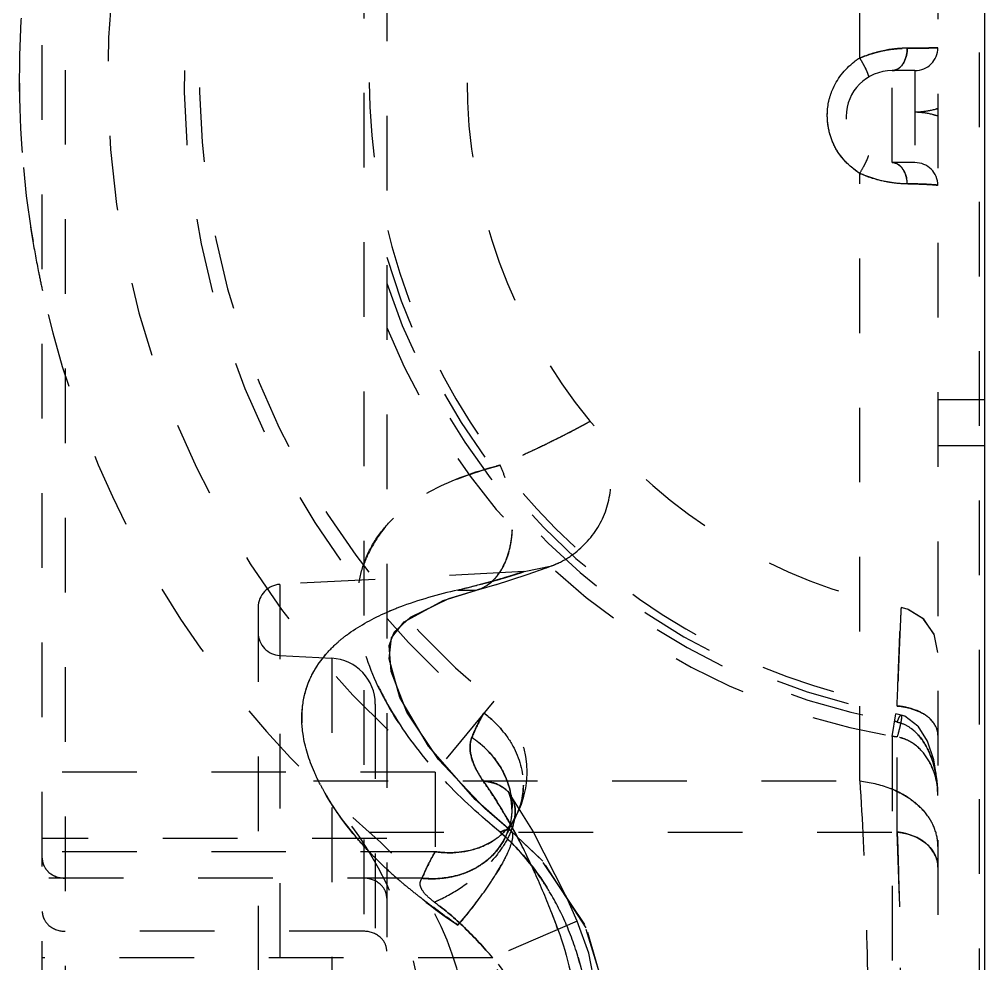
# Model space of a CAD drawing. Header units: millimetres. Extents: x 2667 to 4588, y -8940 to -2822.
# Drawn here: x 3244.31 to 3265.44, y -6234.95 to -6214.29 of the extents above; entities that cross this region are included whole.
import ezdxf

# ---------------------------------------------------------------- set-up
doc = ezdxf.new("R2010")
doc.units = ezdxf.units.MM
doc.header["$LTSCALE"] = 16.335
doc.linetypes.add('HIDDEN', pattern=[0.2, 0.1, -0.1])
doc.layers.get('0').update_dxf_attribs({"linetype": 'CONTINUOUS'})
doc.layers.add('DEFAULT_2', color=8, linetype='HIDDEN')

msp = doc.modelspace()

# ---------------------------------------------------------------- linework, layer by layer
at = {"color": 7, "linetype": 'Continuous'}
msp.add_line((3265.436, -6386.677), (3265.436, -6096.677), dxfattribs=at)
at = {"layer": 'DEFAULT_2', "color": 8, "linetype": 'HIDDEN'}
for p, q in [((3265.314, -6143.142), (3265.314, -6328.557)), ((3264.414, -6144.042), (3264.414, -6327.659)), ((3244.816, -6288.364), (3244.816, -6184.99)), ((3245.319, -6185.995), (3245.319, -6287.359)), ((3251.851, -6186.498), (3251.851, -6286.857)), ((3252.354, -6187), (3252.354, -6286.354)), ((3262.703, -6215.138), (3262.703, -6194.206)), ((3263.409, -6217.422), (3263.409, -6215.412)), ((3263.911, -6215.412), (3263.409, -6215.412)), ((3263.911, -6215.412), (3263.911, -6217.422)), ((3263.911, -6217.422), (3263.409, -6217.422)), ((3262.703, -6230.954), (3262.703, -6217.659)), ((3264.414, -6222.607), (3265.436, -6222.607)), ((3256.784, -6223.099), (3256.805, -6223.087)), ((3264.414, -6223.612), (3265.436, -6223.612)), ((3255.359, -6226.373), (3255.969, -6226.244)), ((3255.848, -6226.29), (3255.974, -6226.242)), ((3255.359, -6226.373), (3250.016, -6226.653)), ((3250.016, -6226.653), (3250.016, -6246.699)), ((3254.318, -6226.776), (3254.768, -6226.651)), ((3253.587, -6227.008), (3254.316, -6226.777)), ((3253.912, -6226.776), (3254.316, -6226.777)), ((3254.316, -6226.777), (3254.318, -6226.776)), ((3252.732, -6227.472), (3253.587, -6227.008)), ((3249.54, -6227.154), (3249.54, -6246.2)), ((3263.74, -6227.194), (3263.606, -6227.157)), ((3264.092, -6227.406), (3263.746, -6227.198)), ((3264.33, -6227.74), (3264.097, -6227.413)), ((3264.414, -6228.143), (3264.331, -6227.745)), ((3250.016, -6228.21), (3251.15, -6228.269)), ((3251.15, -6228.269), (3251.15, -6245.085)), ((3252.642, -6229.13), (3252.403, -6228.28)), ((3254.693, -6229.209), (3253.416, -6230.761)), ((3252.103, -6229.273), (3252.103, -6244.082)), ((3263.521, -6232.073), (3263.521, -6229.315)), ((3263.409, -6229.979), (3263.495, -6229.484)), ((3263.609, -6229.511), (3263.495, -6229.484)), ((3263.608, -6229.511), (3263.608, -6229.511)), ((3263.688, -6229.54), (3263.608, -6229.511)), ((3263.609, -6229.511), (3263.609, -6229.511)), ((3263.977, -6229.753), (3263.689, -6229.54)), ((3264.188, -6230.085), (3263.978, -6229.754)), ((3263.409, -6229.979), (3263.409, -6243.375)), ((3264.325, -6230.49), (3264.188, -6230.085)), ((3253.416, -6230.761), (3244.816, -6230.761)), ((3253.416, -6230.761), (3253.416, -6232.502)), ((3250.752, -6230.954), (3262.703, -6230.954)), ((3255.068, -6232.043), (3254.29, -6231.357)), ((3255.025, -6231.204), (3255.012, -6231.18)), ((3255.058, -6231.254), (3255.025, -6231.204)), ((3255.055, -6231.251), (3255.058, -6231.255)), ((3255.561, -6232.064), (3255.055, -6231.251)), ((3255.069, -6232.043), (3254.507, -6231.561)), ((3251.971, -6232.073), (3263.521, -6232.073)), ((3255.068, -6232.043), (3255.07, -6232.044)), ((3255.769, -6232.711), (3255.069, -6232.044)), ((3256.276, -6233.479), (3255.56, -6232.063)), ((3252.354, -6232.212), (3244.816, -6232.212)), ((3254.835, -6232.372), (3254.793, -6232.43)), ((3253.416, -6232.502), (3244.816, -6232.502)), ((3254.665, -6232.583), (3254.622, -6232.628)), ((3254.708, -6232.535), (3254.665, -6232.583)), ((3256.719, -6234.165), (3255.769, -6232.711)), ((3253.128, -6233.082), (3244.816, -6233.082)), ((3256.517, -6234.024), (3256.269, -6233.464)), ((3256.517, -6234.024), (3254.673, -6234.823)), ((3256.777, -6234.723), (3256.517, -6234.023)), ((3257.195, -6235.763), (3256.686, -6234.096)), ((3251.851, -6234.243), (3245.319, -6234.243)), ((3257.206, -6235.84), (3256.719, -6234.165)), ((3257.054, -6236.126), (3256.777, -6234.723)), ((3254.673, -6234.823), (3244.816, -6234.823))]:
    msp.add_line(p, q, dxfattribs=at)
for points in [[(3254.732, -6226.661), (3255.428, -6226.44), (3255.844, -6226.291)], [(3252.87, -6227.368), (3253.709, -6226.963), (3254.316, -6226.777)], [(3264.333, -6227.748), (3264.104, -6227.417), (3263.764, -6227.203), (3263.606, -6227.157)], [(3252.403, -6228.28), (3252.454, -6227.821), (3252.732, -6227.472)], [(3252.795, -6229.447), (3252.449, -6228.561), (3252.408, -6227.993), (3252.517, -6227.702), (3252.87, -6227.368)], [(3254.29, -6231.357), (3253.264, -6230.19), (3252.642, -6229.13)], [(3254.507, -6231.561), (3253.487, -6230.481), (3252.795, -6229.447)], [(3264.414, -6231.271), (3264.4, -6230.953), (3264.325, -6230.49)], [(3255.012, -6231.18), (3255.013, -6231.183), (3255.035, -6231.24), (3255.059, -6231.329), (3255.077, -6231.426), (3255.086, -6231.525)], [(3255.086, -6231.525), (3255.087, -6231.624), (3255.08, -6231.722)], [(3255.08, -6231.722), (3255.067, -6231.818), (3255.047, -6231.91), (3255.022, -6231.998)], [(3254.956, -6232.163), (3254.917, -6232.238), (3254.876, -6232.308), (3254.835, -6232.372)], [(3255.022, -6231.998), (3254.991, -6232.082), (3254.956, -6232.163)], [(3256.686, -6234.096), (3255.72, -6232.656), (3255.069, -6232.044)], [(3254.622, -6232.628), (3254.581, -6232.668), (3254.542, -6232.702)], [(3254.793, -6232.43), (3254.751, -6232.485), (3254.708, -6232.535)]]:
    msp.add_lwpolyline(points, dxfattribs=at)
for centre, radius, start, end in [((3265.921, -6215.572), 21.608, 98.5653, 229.7858), ((3265.921, -6215.572), 19.675, 117.0854, 230.5337), ((3265.921, -6215.572), 18, 117.0838, 230.5337), ((3265.921, -6215.572), 17.665, 117.0893, 230.5337), ((3265.921, -6215.572), 13.951, 99.9095, 260.0905), ((3265.921, -6215.572), 11.814, 101.3029, 258.6971), ((3263.746, -6217.322), 2.401, 90.0484, 92.6813), ((3263.166, -6130.915), 84.008, 270.39443, 270.58711), ((3263.911, -6214.91), 0.502, 270.0024, 359.9984), ((3263.624, -6175.777), 39.144, 270.5887, 270.8982), ((3263.372, -6216.269), 1.315, 120.6002, 127.0207), ((3263.409, -6216.417), 1.005, 90, 269.9989), ((3265.958, -6215.569), 21.644, 180.0079, 189.3985), ((3263.912, -6217.808), 1.485, 83.4091, 90.0191), ((3263.712, -6216.091), 1.864, 233.4109, 237.2277), ((3263.911, -6217.925), 0.502, 0, 89.9991), ((3263.798, -6215.09), 2.795, 254.6174, 262.09), ((3263.019, -6217.923), 0.726, 2.9879, 12.2029), ((3263.813, -6214.975), 2.911, 262.1077, 268.635), ((3262.96, -6248.573), 30.698, 88.2282, 88.5358), ((3265.646, -6215.623), 21.328, 189.3919, 191.3768), ((3265.921, -6215.572), 14.122, 196.1081, 260.1074), ((3265.994, -6215.555), 21.682, 191.3715, 192.432), ((3265.921, -6215.572), 14.292, 198.3218, 260.1078), ((3265.921, -6215.572), 14.624, 201.9162, 260.1074), ((3257.64, -6234.711), 11.028, 104.7227, 105.2442), ((3251.89, -6225.335), 3.217, 18.3813, 23.6576), ((3250.042, -6227.154), 0.502, 93, 180), ((3241.04, -6174.264), 54.066, 283.7734, 284.2173), ((3254.887, -6233.125), 6.383, 110.2828, 113.4238), ((3250.042, -6227.708), 0.502, 180, 267), ((3252.786, -6229.71), 2.333, 140.6787, 144.9162), ((3251.098, -6229.273), 1.005, 0, 87), ((3258.065, -6226.09), 6.524, 205.2338, 208.4825), ((3253.416, -6230.761), 2.01, 329.2489, 50.5337), ((3263.419, -6230.717), 1.406, 80.3691, 85.8539), ((3263.378, -6230.144), 0.5, 73.4851, 79.8973), ((3263.384, -6230.119), 0.475, 73.3099, 80.0804), ((3263.248, -6231.82), 1.847, 81.5123, 85.0003), ((3261.931, -6231.27), 2.483, 359.974, 10.6315), ((3245.099, -6236.677), 8.04, 314.6132, 45.3868), ((3255.613, -6228.589), 5.309, 207.4885, 210.4953), ((3245.964, -6236.949), 10.4, 32.5952, 35.204), ((3253.823, -6231.048), 1.52, 352.2249, 0.0112), ((3245.51, -6237.242), 10.94, 32.1486, 32.6056), ((3254.589, -6231.571), 0.566, 34.5395, 42.6646), ((3253.435, -6231.553), 1.664, 10.4579, 13.1472), ((3253.887, -6231.058), 1.454, 340.4435, 349.9234), ((3253.851, -6231.051), 1.491, 349.8966, 352.2064), ((3244.874, -6237.633), 11.687, 29.2057, 32.1141), ((3253.575, -6231.538), 1.524, 357.5516, 359.9871), ((3253.946, -6231.079), 1.392, 333.804, 340.4159), ((3265.734, -6218.855), 17.129, 228.9, 229.167), ((3253.647, -6231.549), 1.451, 329.6632, 350.9215), ((3253.965, -6231.087), 1.371, 323.6076, 333.7771), ((3253.595, -6231.539), 1.504, 350.8803, 357.5587), ((3266.756, -6217.669), 18.695, 229.1738, 229.8729), ((3268.328, -6215.806), 21.132, 229.8693, 230.3303), ((3253.908, -6231.041), 1.445, 306.7968, 319.2891), ((3256.786, -6232.806), 1.93, 155.0259, 158.1635), ((3253.938, -6231.069), 1.403, 319.3485, 323.6072), ((3256.863, -6232.841), 2.015, 155.0519, 155.5825), ((3256.945, -6232.88), 2.106, 153.0535, 155.0411), ((3257.048, -6232.931), 2.221, 152.0692, 153.0619), ((3257.193, -6233.009), 2.385, 149.224, 152.0469), ((3248.077, -6236.677), 6.03, 310.2142, 49.7858), ((3251.251, -6236.099), 5.392, 46.9979, 48.303), ((3251.213, -6236.14), 5.448, 45.2555, 46.9971), ((3256.755, -6232.793), 1.897, 156.074, 158.1789), ((3256.831, -6232.826), 1.98, 155.5826, 156.0852), ((3257.698, -6227.062), 7.901, 223.5498, 224.8837), ((3258.177, -6226.581), 8.58, 224.9045, 227.0204), ((3259.198, -6225.481), 10.08, 227.0359, 229.4489), ((3253.398, -6231.201), 1.887, 284.8037, 293.8435), ((3260.481, -6223.988), 12.049, 229.4313, 230.9818), ((3253.35, -6230.864), 2.23, 264.2811, 269.2811), ((3250.783, -6236.458), 5.985, 23.0532, 31.065), ((3246.429, -6227.655), 9.882, 319.2137, 323.3736), ((3250.49, -6236.582), 6.304, 14.9992, 23.0523)]:
    msp.add_arc(centre, radius, start, end, dxfattribs=at)
for points, knots in [([(3263.744, -6214.921), (3263.578, -6214.921), (3263.221, -6214.955), (3262.879, -6215.064), (3262.703, -6215.138)], [0, 0, 0, 0, 0.465369, 1, 1, 1, 1]), ([(3262.703, -6215.138), (3262.794, -6215.1), (3262.916, -6215.054), (3263.041, -6215.017), (3263.072, -6215.009)], [0, 0, 0, 0, 0.754381, 1, 1, 1, 1]), ([(3263.072, -6215.009), (3263.101, -6215.001), (3263.212, -6214.974), (3263.326, -6214.954), (3263.411, -6214.943)], [0, 0, 0, 0, 0.257887, 1, 1, 1, 1]), ([(3263.409, -6215.412), (3263.456, -6215.412), (3263.551, -6215.38), (3263.654, -6215.268), (3263.725, -6215.111), (3263.743, -6214.988), (3263.744, -6214.921)], [0, 0, 0, 0, 0.215975, 0.435987, 0.688705, 1, 1, 1, 1]), ([(3263.411, -6214.943), (3263.43, -6214.941), (3263.504, -6214.932), (3263.578, -6214.926), (3263.634, -6214.924)], [0, 0, 0, 0, 0.258589, 1, 1, 1, 1]), ([(3263.744, -6214.921), (3263.743, -6214.968), (3263.727, -6215.121), (3263.657, -6215.276), (3263.575, -6215.347)], [0, 0, 0, 0, 0.303133, 1, 1, 1, 1]), ([(3264.373, -6214.913), (3264.343, -6214.914), (3264.134, -6214.918), (3263.924, -6214.92), (3263.744, -6214.921)], [0, 0, 0, 0, 0.141837, 1, 1, 1, 1]), ([(3264.238, -6214.916), (3264.251, -6214.916), (3264.295, -6214.915), (3264.339, -6214.914), (3264.369, -6214.913)], [0, 0, 0, 0, 0.30964, 1, 1, 1, 1]), ([(3264.414, -6214.91), (3264.414, -6214.911), (3264.409, -6214.91), (3264.398, -6214.913), (3264.383, -6214.912), (3264.373, -6214.913)], [0, 0, 0, 0, 0.064824, 0.252688, 1, 1, 1, 1]), ([(3264.373, -6214.913), (3264.376, -6214.913), (3264.388, -6214.912), (3264.4, -6214.912), (3264.409, -6214.911)], [0, 0, 0, 0, 0.268828, 1, 1, 1, 1]), ([(3262.703, -6217.659), (3262.598, -6217.589), (3262.4, -6217.432), (3262.166, -6217.13), (3262.026, -6216.774), (3261.977, -6216.396), (3262.024, -6216.016), (3262.218, -6215.552), (3262.489, -6215.264), (3262.703, -6215.138)], [0, 0, 0, 0, 0.125379, 0.250569, 0.376181, 0.501994, 0.62711, 0.752214, 1, 1, 1, 1]), ([(3262.022, -6216.099), (3262.04, -6216.013), (3262.144, -6215.676), (3262.371, -6215.378), (3262.581, -6215.22)], [0, 0, 0, 0, 0.251608, 1, 1, 1, 1]), ([(3262.703, -6215.138), (3262.735, -6215.191), (3262.788, -6215.285), (3262.85, -6215.409), (3262.883, -6215.493), (3262.894, -6215.536), (3262.893, -6215.555), (3262.889, -6215.557)], [0, 0, 0, 0, 0.399871, 0.693983, 0.901151, 0.966531, 1, 1, 1, 1]), ([(3262.703, -6215.138), (3262.732, -6215.187), (3262.785, -6215.282), (3262.849, -6215.407), (3262.884, -6215.496), (3262.894, -6215.539), (3262.892, -6215.555), (3262.889, -6215.557)], [0, 0, 0, 0, 0.37063, 0.699511, 0.913448, 0.971512, 1, 1, 1, 1]), ([(3262.601, -6217.588), (3262.458, -6217.481), (3262.199, -6217.222), (3262.064, -6216.88), (3262.026, -6216.705)], [0, 0, 0, 0, 0.499627, 1, 1, 1, 1]), ([(3262.703, -6217.659), (3262.733, -6217.609), (3262.782, -6217.522), (3262.837, -6217.418), (3262.867, -6217.354), (3262.882, -6217.318), (3262.889, -6217.296), (3262.892, -6217.279), (3262.889, -6217.277)], [0, 0, 0, 0, 0.407461, 0.704317, 0.8173, 0.909699, 0.972218, 1, 1, 1, 1]), ([(3262.703, -6217.659), (3262.733, -6217.609), (3262.782, -6217.522), (3262.836, -6217.418), (3262.867, -6217.355), (3262.882, -6217.318), (3262.889, -6217.296), (3262.892, -6217.279), (3262.889, -6217.277)], [0, 0, 0, 0, 0.40687, 0.70317, 0.816612, 0.909382, 0.972139, 1, 1, 1, 1]), ([(3263.744, -6217.885), (3263.741, -6217.824), (3263.72, -6217.708), (3263.649, -6217.557), (3263.543, -6217.45), (3263.451, -6217.422), (3263.409, -6217.422)], [0, 0, 0, 0, 0.293621, 0.562632, 0.795445, 1, 1, 1, 1]), ([(3263.409, -6217.422), (3263.456, -6217.422), (3263.559, -6217.458), (3263.627, -6217.538), (3263.656, -6217.584)], [0, 0, 0, 0, 0.462738, 1, 1, 1, 1]), ([(3263.656, -6217.584), (3263.664, -6217.598), (3263.696, -6217.656), (3263.718, -6217.72), (3263.729, -6217.77)], [0, 0, 0, 0, 0.238458, 1, 1, 1, 1]), ([(3262.703, -6217.659), (3262.792, -6217.698), (3263.127, -6217.823), (3263.485, -6217.879), (3263.744, -6217.885)], [0, 0, 0, 0, 0.273683, 1, 1, 1, 1]), ([(3263.744, -6217.885), (3263.827, -6217.887), (3263.977, -6217.892), (3264.173, -6217.899), (3264.308, -6217.908), (3264.379, -6217.914), (3264.402, -6217.919)], [0, 0, 0, 0, 0.380579, 0.680403, 0.889039, 1, 1, 1, 1]), ([(3264.409, -6217.921), (3264.393, -6217.915), (3264.341, -6217.912), (3264.24, -6217.903), (3264.09, -6217.896), (3263.974, -6217.892), (3263.909, -6217.89)], [0, 0, 0, 0, 0.101354, 0.305453, 0.607503, 1, 1, 1, 1]), ([(3256.805, -6223.087), (3256.806, -6223.087), (3256.8, -6223.088), (3256.797, -6223.092), (3256.785, -6223.097), (3256.765, -6223.109), (3256.728, -6223.129), (3256.672, -6223.159), (3256.6, -6223.198), (3256.513, -6223.244), (3256.41, -6223.299), (3256.243, -6223.386), (3255.997, -6223.51), (3255.659, -6223.675), (3255.267, -6223.857), (3254.986, -6223.981), (3254.837, -6224.044)], [0, 0, 0, 0, 0.001053, 0.004205, 0.009448, 0.016771, 0.03762, 0.066679, 0.103871, 0.149117, 0.202268, 0.263134, 0.407256, 0.579904, 0.778528, 1, 1, 1, 1]), ([(3256.784, -6223.099), (3256.718, -6223.135), (3256.084, -6223.477), (3255.433, -6223.79), (3254.838, -6224.044)], [0, 0, 0, 0, 0.10362, 1, 1, 1, 1]), ([(3256.476, -6225.959), (3256.699, -6225.785), (3257.086, -6225.34), (3257.311, -6224.508), (3257.208, -6223.709), (3256.952, -6223.266), (3256.805, -6223.087)], [0, 0, 0, 0, 0.264942, 0.532774, 0.783084, 1, 1, 1, 1]), ([(3254.838, -6232.073), (3254.405, -6231.724), (3253.598, -6230.986), (3252.599, -6229.747), (3251.909, -6228.445), (3251.667, -6227.321), (3251.747, -6226.501), (3251.928, -6225.96), (3252.222, -6225.485), (3252.752, -6224.934), (3253.634, -6224.412), (3254.42, -6224.154), (3254.838, -6224.044)], [0, 0, 0, 0, 0.154676, 0.30331, 0.440777, 0.561822, 0.61642, 0.66829, 0.719139, 0.770638, 0.879691, 1, 1, 1, 1]), ([(3254.74, -6224.07), (3254.267, -6224.199), (3253.381, -6224.498), (3252.609, -6225.064), (3252.325, -6225.398)], [0, 0, 0, 0, 0.527919, 1, 1, 1, 1]), ([(3254.318, -6226.776), (3254.409, -6226.752), (3254.591, -6226.665), (3254.811, -6226.439), (3254.976, -6226.134), (3255.119, -6225.624), (3255.12, -6224.896), (3254.96, -6224.321), (3254.838, -6224.044)], [0, 0, 0, 0, 0.092324, 0.191672, 0.30268, 0.426597, 0.705005, 1, 1, 1, 1]), ([(3254.318, -6226.777), (3254.397, -6226.756), (3254.559, -6226.682), (3254.855, -6226.406), (3255.042, -6225.977), (3255.108, -6225.489), (3255.108, -6224.96), (3255.026, -6224.567), (3254.944, -6224.321)], [0, 0, 0, 0, 0.088221, 0.188549, 0.430624, 0.572593, 0.719845, 1, 1, 1, 1]), ([(3252.325, -6225.398), (3252.169, -6225.584), (3251.99, -6225.861), (3251.871, -6226.163), (3251.845, -6226.241)], [0, 0, 0, 0, 0.747758, 1, 1, 1, 1]), ([(3255.974, -6226.243), (3256.018, -6226.226), (3256.195, -6226.151), (3256.361, -6226.049), (3256.476, -6225.959)], [0, 0, 0, 0, 0.240631, 1, 1, 1, 1]), ([(3253.912, -6226.776), (3254.105, -6226.727), (3254.383, -6226.658), (3254.732, -6226.566), (3254.945, -6226.505), (3255.115, -6226.453), (3255.238, -6226.411), (3255.315, -6226.389), (3255.349, -6226.373), (3255.359, -6226.373)], [0, 0, 0, 0, 0.397077, 0.571574, 0.720507, 0.839751, 0.926296, 0.979223, 1, 1, 1, 1]), ([(3255.359, -6226.373), (3255.352, -6226.373), (3255.328, -6226.384), (3255.275, -6226.399), (3255.189, -6226.428), (3255.071, -6226.466), (3254.922, -6226.512), (3254.668, -6226.584), (3254.463, -6226.637), (3254.318, -6226.674)], [0, 0, 0, 0, 0.02012, 0.071507, 0.154682, 0.269641, 0.414456, 0.586791, 1, 1, 1, 1]), ([(3253.912, -6226.776), (3253.478, -6226.875), (3252.656, -6227.106), (3251.547, -6227.634), (3250.834, -6228.321), (3250.539, -6229.01), (3250.467, -6229.585), (3250.549, -6230.196), (3250.852, -6231.052), (3251.535, -6232.081), (3252.622, -6233.174), (3253.467, -6233.812), (3253.912, -6234.111)], [0, 0, 0, 0, 0.125276, 0.239806, 0.343943, 0.395084, 0.448209, 0.505273, 0.567069, 0.70266, 0.848784, 1, 1, 1, 1]), ([(3251.287, -6227.916), (3251.362, -6227.85), (3251.689, -6227.591), (3252.06, -6227.393), (3252.349, -6227.267)], [0, 0, 0, 0, 0.240321, 1, 1, 1, 1]), ([(3263.606, -6227.157), (3263.608, -6227.169), (3263.602, -6227.197), (3263.603, -6227.244), (3263.597, -6227.34), (3263.591, -6227.502), (3263.58, -6227.747), (3263.567, -6228.056), (3263.546, -6228.586), (3263.531, -6229.013), (3263.521, -6229.315)], [0, 0, 0, 0, 0.0168, 0.037665, 0.066735, 0.149175, 0.263158, 0.407208, 0.579734, 1, 1, 1, 1]), ([(3263.521, -6229.315), (3263.531, -6229.013), (3263.547, -6228.586), (3263.567, -6228.056), (3263.58, -6227.747), (3263.591, -6227.502), (3263.598, -6227.34), (3263.602, -6227.245), (3263.603, -6227.199), (3263.606, -6227.173), (3263.605, -6227.16), (3263.606, -6227.157)], [0, 0, 0, 0, 0.420186, 0.592702, 0.736742, 0.850729, 0.9332, 0.962293, 0.983178, 0.995775, 1, 1, 1, 1]), ([(3263.606, -6227.157), (3263.608, -6227.169), (3263.602, -6227.197), (3263.603, -6227.244), (3263.597, -6227.34), (3263.591, -6227.502), (3263.58, -6227.747), (3263.567, -6228.056), (3263.546, -6228.586), (3263.531, -6229.013), (3263.521, -6229.315)], [0, 0, 0, 0, 0.016801, 0.037666, 0.066737, 0.149178, 0.263162, 0.407213, 0.579737, 1, 1, 1, 1]), ([(3250.522, -6229.93), (3250.492, -6229.729), (3250.483, -6229.329), (3250.583, -6228.941), (3250.657, -6228.764)], [0, 0, 0, 0, 0.514531, 1, 1, 1, 1]), ([(3252.331, -6229.201), (3252.589, -6229.678), (3253.236, -6230.602), (3254.04, -6231.385), (3254.473, -6231.763)], [0, 0, 0, 0, 0.485838, 1, 1, 1, 1]), ([(3263.521, -6229.315), (3263.635, -6229.323), (3263.858, -6229.368), (3264.155, -6229.499), (3264.357, -6229.706), (3264.414, -6229.877), (3264.414, -6229.954)], [0, 0, 0, 0, 0.290271, 0.568854, 0.804805, 1, 1, 1, 1]), ([(3264.414, -6229.954), (3264.414, -6229.806), (3264.26, -6229.567), (3263.953, -6229.403), (3263.757, -6229.349), (3263.654, -6229.331)], [0, 0, 0, 0, 0.424275, 0.700665, 1, 1, 1, 1]), ([(3254.217, -6229.999), (3254.234, -6229.954), (3254.312, -6229.772), (3254.404, -6229.597), (3254.48, -6229.468)], [0, 0, 0, 0, 0.245094, 1, 1, 1, 1]), ([(3254.48, -6229.468), (3254.454, -6229.512), (3254.356, -6229.683), (3254.271, -6229.863), (3254.217, -6229.999)], [0, 0, 0, 0, 0.255345, 1, 1, 1, 1]), ([(3254.48, -6229.468), (3254.609, -6229.567), (3254.85, -6229.786), (3255.207, -6230.292), (3255.347, -6230.752), (3255.342, -6231.048)], [0, 0, 0, 0, 0.263806, 0.520848, 1, 1, 1, 1]), ([(3263.521, -6229.665), (3263.53, -6229.642), (3263.546, -6229.603), (3263.571, -6229.553), (3263.588, -6229.524), (3263.603, -6229.509), (3263.609, -6229.511)], [0, 0, 0, 0, 0.404867, 0.713781, 0.910845, 1, 1, 1, 1]), ([(3263.608, -6229.511), (3263.613, -6229.513), (3263.618, -6229.53), (3263.617, -6229.576), (3263.602, -6229.676), (3263.569, -6229.821), (3263.538, -6229.933), (3263.521, -6229.992)], [0, 0, 0, 0, 0.028135, 0.087364, 0.301774, 0.621503, 1, 1, 1, 1]), ([(3264.414, -6231.271), (3264.414, -6231.111), (3264.384, -6230.789), (3264.24, -6230.322), (3263.985, -6229.895), (3263.687, -6229.695), (3263.521, -6229.665)], [0, 0, 0, 0, 0.245421, 0.491695, 0.741647, 1, 1, 1, 1]), ([(3263.521, -6229.665), (3263.548, -6229.67), (3263.655, -6229.697), (3263.754, -6229.75), (3263.82, -6229.799)], [0, 0, 0, 0, 0.254223, 1, 1, 1, 1]), ([(3263.58, -6229.539), (3263.585, -6229.531), (3263.591, -6229.521), (3263.604, -6229.51), (3263.608, -6229.511)], [0, 0, 0, 0, 0.672554, 1, 1, 1, 1]), ([(3263.609, -6229.511), (3263.616, -6229.513), (3263.618, -6229.546), (3263.615, -6229.592), (3263.601, -6229.675), (3263.588, -6229.735), (3263.58, -6229.77)], [0, 0, 0, 0, 0.08549, 0.28587, 0.597095, 1, 1, 1, 1]), ([(3263.82, -6229.799), (3263.872, -6229.837), (3264.057, -6230.006), (3264.184, -6230.229), (3264.253, -6230.402)], [0, 0, 0, 0, 0.255975, 1, 1, 1, 1]), ([(3250.903, -6231.04), (3250.856, -6230.948), (3250.686, -6230.595), (3250.563, -6230.216), (3250.522, -6229.93)], [0, 0, 0, 0, 0.263391, 1, 1, 1, 1]), ([(3254.462, -6230.954), (3254.401, -6230.865), (3254.28, -6230.661), (3254.161, -6230.338), (3254.178, -6230.095), (3254.216, -6229.999)], [0, 0, 0, 0, 0.317233, 0.696737, 1, 1, 1, 1]), ([(3254.216, -6229.999), (3254.192, -6230.062), (3254.157, -6230.249), (3254.238, -6230.588), (3254.375, -6230.826), (3254.462, -6230.954)], [0, 0, 0, 0, 0.197788, 0.545481, 1, 1, 1, 1]), ([(3255.099, -6231.538), (3255.099, -6231.246), (3254.917, -6230.631), (3254.477, -6230.178), (3254.216, -6229.999)], [0, 0, 0, 0, 0.481049, 1, 1, 1, 1]), ([(3254.216, -6229.999), (3254.424, -6230.142), (3254.786, -6230.487), (3255.002, -6230.943), (3255.056, -6231.174)], [0, 0, 0, 0, 0.514187, 1, 1, 1, 1]), ([(3264.414, -6231.271), (3264.414, -6231.142), (3264.381, -6230.878), (3264.228, -6230.5), (3263.958, -6230.152), (3263.673, -6230.022), (3263.521, -6229.992)], [0, 0, 0, 0, 0.230526, 0.468706, 0.721703, 1, 1, 1, 1]), ([(3264.414, -6231.271), (3264.414, -6231.142), (3264.379, -6230.879), (3264.231, -6230.498), (3264.004, -6230.219), (3263.753, -6230.053), (3263.6, -6230.006), (3263.521, -6229.992)], [0, 0, 0, 0, 0.229787, 0.467896, 0.720118, 0.856347, 1, 1, 1, 1]), ([(3254.462, -6230.954), (3254.626, -6231.187), (3255.285, -6232.21), (3255.779, -6233.331), (3256.099, -6234.205)], [0, 0, 0, 0, 0.234619, 1, 1, 1, 1]), ([(3255.055, -6231.251), (3254.991, -6231.158), (3254.801, -6231.013), (3254.576, -6230.964), (3254.462, -6230.954)], [0, 0, 0, 0, 0.495227, 1, 1, 1, 1]), ([(3254.462, -6230.954), (3254.512, -6230.959), (3254.708, -6230.988), (3254.904, -6231.078), (3255.005, -6231.188)], [0, 0, 0, 0, 0.25508, 1, 1, 1, 1]), ([(3255.342, -6231.048), (3255.342, -6231.113), (3255.326, -6231.37), (3255.241, -6231.624), (3255.143, -6231.789)], [0, 0, 0, 0, 0.254923, 1, 1, 1, 1]), ([(3262.703, -6230.954), (3262.762, -6231.825), (3262.851, -6233.733), (3262.882, -6235.642), (3262.882, -6236.677)], [0, 0, 0, 0, 0.457519, 1, 1, 1, 1]), ([(3262.703, -6230.954), (3262.926, -6230.978), (3263.363, -6231.08), (3263.931, -6231.395), (3264.321, -6231.851), (3264.414, -6232.218), (3264.414, -6232.385)], [0, 0, 0, 0, 0.27723, 0.550181, 0.792682, 1, 1, 1, 1]), ([(3263.927, -6231.441), (3263.887, -6231.408), (3263.717, -6231.278), (3263.526, -6231.178), (3263.376, -6231.118)], [0, 0, 0, 0, 0.242845, 1, 1, 1, 1]), ([(3251.972, -6232.506), (3251.881, -6232.41), (3251.537, -6232.029), (3251.232, -6231.612), (3251.039, -6231.283)], [0, 0, 0, 0, 0.25703, 1, 1, 1, 1]), ([(3255.058, -6231.255), (3255.108, -6231.33), (3255.179, -6231.523), (3255.153, -6231.857), (3255.009, -6232.222), (3254.678, -6232.716), (3254.138, -6233.212), (3253.638, -6233.5), (3253.396, -6233.604)], [0, 0, 0, 0, 0.08537, 0.187879, 0.312292, 0.45482, 0.749781, 1, 1, 1, 1]), ([(3255.156, -6231.518), (3255.153, -6231.493), (3255.135, -6231.401), (3255.097, -6231.312), (3255.058, -6231.255)], [0, 0, 0, 0, 0.265806, 1, 1, 1, 1]), ([(3255.136, -6231.852), (3255.143, -6231.822), (3255.164, -6231.712), (3255.168, -6231.598), (3255.156, -6231.518)], [0, 0, 0, 0, 0.270502, 1, 1, 1, 1]), ([(3264.288, -6231.881), (3264.267, -6231.841), (3264.17, -6231.677), (3264.039, -6231.534), (3263.927, -6231.441)], [0, 0, 0, 0, 0.236864, 1, 1, 1, 1]), ([(3253.416, -6232.502), (3253.753, -6232.552), (3254.285, -6232.507), (3254.855, -6232.166), (3255.064, -6231.922), (3255.143, -6231.789)], [0, 0, 0, 0, 0.520201, 0.763822, 1, 1, 1, 1]), ([(3255.143, -6231.789), (3255.133, -6231.806), (3255.095, -6231.872), (3255.06, -6231.94), (3255.036, -6231.991)], [0, 0, 0, 0, 0.26305, 1, 1, 1, 1]), ([(3255.074, -6232.047), (3255.08, -6232.03), (3255.105, -6231.967), (3255.124, -6231.901), (3255.136, -6231.852)], [0, 0, 0, 0, 0.259203, 1, 1, 1, 1]), ([(3255.623, -6233.027), (3255.58, -6232.932), (3255.41, -6232.561), (3255.224, -6232.197), (3255.075, -6231.931)], [0, 0, 0, 0, 0.254622, 1, 1, 1, 1]), ([(3264.414, -6232.385), (3264.414, -6232.343), (3264.403, -6232.17), (3264.349, -6231.999), (3264.288, -6231.881)], [0, 0, 0, 0, 0.23737, 1, 1, 1, 1]), ([(3253.912, -6234.111), (3254.085, -6233.91), (3254.336, -6233.595), (3254.641, -6233.158), (3254.839, -6232.836), (3254.992, -6232.551), (3255.081, -6232.32), (3255.117, -6232.157), (3255.094, -6232.064), (3255.07, -6232.043)], [0, 0, 0, 0, 0.326645, 0.496821, 0.65672, 0.79306, 0.894564, 0.960997, 1, 1, 1, 1]), ([(3254.773, -6232.198), (3254.728, -6232.232), (3254.536, -6232.359), (3254.317, -6232.443), (3254.147, -6232.48)], [0, 0, 0, 0, 0.244385, 1, 1, 1, 1]), ([(3254.948, -6232.19), (3254.878, -6232.333), (3254.75, -6232.511), (3254.592, -6232.655), (3254.55, -6232.689)], [0, 0, 0, 0, 0.745805, 1, 1, 1, 1]), ([(3254.838, -6232.073), (3254.882, -6232.051), (3254.954, -6232.018), (3255.044, -6232.024), (3255.068, -6232.043)], [0, 0, 0, 0, 0.613898, 1, 1, 1, 1]), ([(3255.002, -6232.022), (3254.99, -6232.022), (3254.932, -6232.029), (3254.878, -6232.052), (3254.838, -6232.073)], [0, 0, 0, 0, 0.212127, 1, 1, 1, 1]), ([(3254.838, -6232.073), (3255.151, -6232.352), (3255.719, -6232.991), (3256.552, -6234.497), (3256.805, -6235.811), (3256.805, -6236.677)], [0, 0, 0, 0, 0.245023, 0.493945, 1, 1, 1, 1]), ([(3255.105, -6232.191), (3255.102, -6232.214), (3255.08, -6232.33), (3255.035, -6232.441), (3254.996, -6232.528)], [0, 0, 0, 0, 0.196969, 1, 1, 1, 1]), ([(3255.07, -6232.044), (3255.078, -6232.05), (3255.111, -6232.092), (3255.11, -6232.15), (3255.105, -6232.191)], [0, 0, 0, 0, 0.199887, 1, 1, 1, 1]), ([(3264.414, -6232.84), (3264.414, -6232.648), (3264.24, -6232.338), (3263.864, -6232.138), (3263.636, -6232.083), (3263.521, -6232.073)], [0, 0, 0, 0, 0.453367, 0.725459, 1, 1, 1, 1]), ([(3263.606, -6236.677), (3263.606, -6236.243), (3263.598, -6234.708), (3263.566, -6233.173), (3263.521, -6232.073)], [0, 0, 0, 0, 0.282666, 1, 1, 1, 1]), ([(3263.606, -6236.677), (3263.606, -6236.243), (3263.598, -6234.708), (3263.566, -6233.173), (3263.521, -6232.073)], [0, 0, 0, 0, 0.282666, 1, 1, 1, 1]), ([(3263.521, -6232.073), (3263.534, -6232.387), (3263.586, -6233.922), (3263.606, -6235.457), (3263.606, -6236.677)], [0, 0, 0, 0, 0.205191, 1, 1, 1, 1]), ([(3263.521, -6232.073), (3263.596, -6232.079), (3263.884, -6232.132), (3264.168, -6232.294), (3264.292, -6232.474)], [0, 0, 0, 0, 0.256904, 1, 1, 1, 1]), ([(3263.521, -6232.073), (3263.534, -6232.387), (3263.586, -6233.922), (3263.606, -6235.457), (3263.606, -6236.677)], [0, 0, 0, 0, 0.20519, 1, 1, 1, 1]), ([(3263.521, -6232.073), (3263.596, -6232.079), (3263.884, -6232.132), (3264.168, -6232.294), (3264.292, -6232.474)], [0, 0, 0, 0, 0.256904, 1, 1, 1, 1]), ([(3254.55, -6232.689), (3254.585, -6232.66), (3254.718, -6232.541), (3254.831, -6232.398), (3254.899, -6232.282)], [0, 0, 0, 0, 0.253624, 1, 1, 1, 1]), ([(3255.91, -6233.369), (3255.849, -6233.269), (3255.596, -6232.877), (3255.296, -6232.516), (3255.048, -6232.27)], [0, 0, 0, 0, 0.251867, 1, 1, 1, 1]), ([(3253.128, -6233.082), (3253.147, -6233.033), (3253.232, -6232.834), (3253.332, -6232.642), (3253.416, -6232.502)], [0, 0, 0, 0, 0.245094, 1, 1, 1, 1]), ([(3253.416, -6232.502), (3253.388, -6232.549), (3253.28, -6232.737), (3253.187, -6232.933), (3253.128, -6233.082)], [0, 0, 0, 0, 0.255345, 1, 1, 1, 1]), ([(3254.147, -6232.48), (3254.089, -6232.493), (3253.847, -6232.534), (3253.599, -6232.529), (3253.416, -6232.502)], [0, 0, 0, 0, 0.244759, 1, 1, 1, 1]), ([(3254.996, -6232.528), (3254.98, -6232.564), (3254.901, -6232.726), (3254.811, -6232.882), (3254.737, -6233.001)], [0, 0, 0, 0, 0.221324, 1, 1, 1, 1]), ([(3264.292, -6232.474), (3264.312, -6232.503), (3264.378, -6232.614), (3264.414, -6232.745), (3264.414, -6232.84)], [0, 0, 0, 0, 0.268614, 1, 1, 1, 1]), ([(3264.292, -6232.474), (3264.312, -6232.503), (3264.378, -6232.614), (3264.414, -6232.745), (3264.414, -6232.84)], [0, 0, 0, 0, 0.268614, 1, 1, 1, 1]), ([(3244.816, -6232.647), (3244.816, -6232.704), (3244.845, -6232.821), (3244.997, -6233.017), (3245.193, -6233.082), (3245.319, -6233.082)], [0, 0, 0, 0, 0.234787, 0.480227, 1, 1, 1, 1]), ([(3244.816, -6232.647), (3244.816, -6232.704), (3244.845, -6232.822), (3244.997, -6233.017), (3245.193, -6233.082), (3245.319, -6233.082)], [0, 0, 0, 0, 0.234889, 0.480458, 1, 1, 1, 1]), ([(3254.55, -6232.689), (3254.362, -6232.843), (3253.897, -6233.073), (3253.385, -6233.108), (3253.128, -6233.082)], [0, 0, 0, 0, 0.484462, 1, 1, 1, 1]), ([(3254.161, -6232.927), (3254.196, -6232.911), (3254.333, -6232.845), (3254.462, -6232.761), (3254.55, -6232.689)], [0, 0, 0, 0, 0.254086, 1, 1, 1, 1]), ([(3253.322, -6233.093), (3253.37, -6233.094), (3253.557, -6233.09), (3253.745, -6233.061), (3253.88, -6233.025)], [0, 0, 0, 0, 0.253991, 1, 1, 1, 1]), ([(3256.099, -6234.205), (3256.062, -6234.105), (3255.914, -6233.708), (3255.752, -6233.316), (3255.623, -6233.027)], [0, 0, 0, 0, 0.252002, 1, 1, 1, 1]), ([(3252.354, -6233.517), (3252.354, -6233.46), (3252.326, -6233.343), (3252.173, -6233.147), (3251.977, -6233.082), (3251.851, -6233.082)], [0, 0, 0, 0, 0.234889, 0.480458, 1, 1, 1, 1]), ([(3253.396, -6233.604), (3253.343, -6233.565), (3253.244, -6233.486), (3253.128, -6233.356), (3253.067, -6233.21), (3253.101, -6233.115), (3253.128, -6233.082)], [0, 0, 0, 0, 0.305276, 0.578968, 0.803481, 1, 1, 1, 1]), ([(3253.396, -6233.604), (3253.343, -6233.565), (3253.244, -6233.486), (3253.128, -6233.356), (3253.067, -6233.21), (3253.101, -6233.115), (3253.128, -6233.082)], [0, 0, 0, 0, 0.305494, 0.579099, 0.803629, 1, 1, 1, 1]), ([(3253.396, -6233.604), (3253.453, -6233.579), (3253.703, -6233.463), (3253.94, -6233.318), (3254.113, -6233.19)], [0, 0, 0, 0, 0.223768, 1, 1, 1, 1]), ([(3253.912, -6234.111), (3253.652, -6233.928), (3253.309, -6233.678), (3252.977, -6233.416), (3252.895, -6233.349)], [0, 0, 0, 0, 0.751313, 1, 1, 1, 1]), ([(3254.673, -6234.823), (3254.475, -6234.595), (3254.077, -6234.159), (3253.627, -6233.774), (3253.396, -6233.604)], [0, 0, 0, 0, 0.512254, 1, 1, 1, 1]), ([(3253.396, -6233.604), (3253.627, -6233.774), (3254.077, -6234.159), (3254.475, -6234.595), (3254.673, -6234.823)], [0, 0, 0, 0, 0.487747, 1, 1, 1, 1]), ([(3244.816, -6233.807), (3244.816, -6233.864), (3244.845, -6233.982), (3244.997, -6234.177), (3245.193, -6234.243), (3245.319, -6234.243)], [0, 0, 0, 0, 0.234889, 0.480458, 1, 1, 1, 1]), ([(3252.354, -6234.678), (3252.354, -6234.621), (3252.326, -6234.503), (3252.173, -6234.308), (3251.977, -6234.243), (3251.851, -6234.243)], [0, 0, 0, 0, 0.234787, 0.480227, 1, 1, 1, 1]), ([(3252.354, -6234.678), (3252.354, -6234.621), (3252.326, -6234.503), (3252.173, -6234.308), (3251.977, -6234.243), (3251.851, -6234.243)], [0, 0, 0, 0, 0.234889, 0.480458, 1, 1, 1, 1]), ([(3253.912, -6239.243), (3254.342, -6238.954), (3255.083, -6238.199), (3255.495, -6236.677), (3255.083, -6235.155), (3254.342, -6234.401), (3253.912, -6234.111)], [0, 0, 0, 0, 0.255948, 0.500001, 0.744054, 1, 1, 1, 1]), ([(3256.099, -6234.205), (3256.316, -6234.795), (3256.505, -6235.627), (3256.542, -6236.467), (3256.543, -6236.677)], [0, 0, 0, 0, 0.749333, 1, 1, 1, 1]), ([(3255.068, -6236.677), (3255.068, -6236.518), (3255.032, -6235.884), (3254.86, -6235.26), (3254.673, -6234.823)], [0, 0, 0, 0, 0.250576, 1, 1, 1, 1])]:
    msp.add_open_spline(points, degree=3, knots=knots, dxfattribs=at)
for points in [[(3263.575, -6215.347), (3263.529, -6215.385), (3263.468, -6215.412), (3263.409, -6215.412)], [(3262.026, -6216.705), (3261.985, -6216.507), (3261.981, -6216.297), (3262.022, -6216.099)], [(3264.414, -6216.242), (3264.251, -6216.29), (3264.081, -6216.322), (3263.911, -6216.323)], [(3264.077, -6216.313), (3264.022, -6216.32), (3263.967, -6216.323), (3263.911, -6216.323)], [(3264.414, -6216.41), (3264.254, -6216.353), (3264.081, -6216.323), (3263.911, -6216.323)], [(3264.414, -6216.246), (3264.303, -6216.275), (3264.191, -6216.3), (3264.077, -6216.313)], [(3264.414, -6216.41), (3264.307, -6216.371), (3264.195, -6216.346), (3264.082, -6216.333)], [(3263.057, -6217.785), (3262.936, -6217.752), (3262.818, -6217.71), (3262.703, -6217.659)], [(3250.981, -6228.231), (3251.073, -6228.118), (3251.177, -6228.013), (3251.287, -6227.916)], [(3250.657, -6228.764), (3250.715, -6228.625), (3250.79, -6228.492), (3250.876, -6228.369)], [(3254.911, -6229.886), (3254.787, -6229.73), (3254.639, -6229.59), (3254.48, -6229.468)], [(3264.253, -6230.402), (3264.306, -6230.534), (3264.345, -6230.672), (3264.371, -6230.812)], [(3255.072, -6231.251), (3255.089, -6231.346), (3255.099, -6231.442), (3255.099, -6231.538)], [(3255.02, -6232.023), (3255.014, -6232.022), (3255.008, -6232.022), (3255.002, -6232.022)], [(3255.051, -6232.031), (3255.041, -6232.027), (3255.03, -6232.024), (3255.02, -6232.023)], [(3255.069, -6232.043), (3255.064, -6232.038), (3255.057, -6232.034), (3255.051, -6232.031)]]:
    msp.add_open_spline(points, degree=3, dxfattribs=at)

doc.saveas('drawing.dxf')
